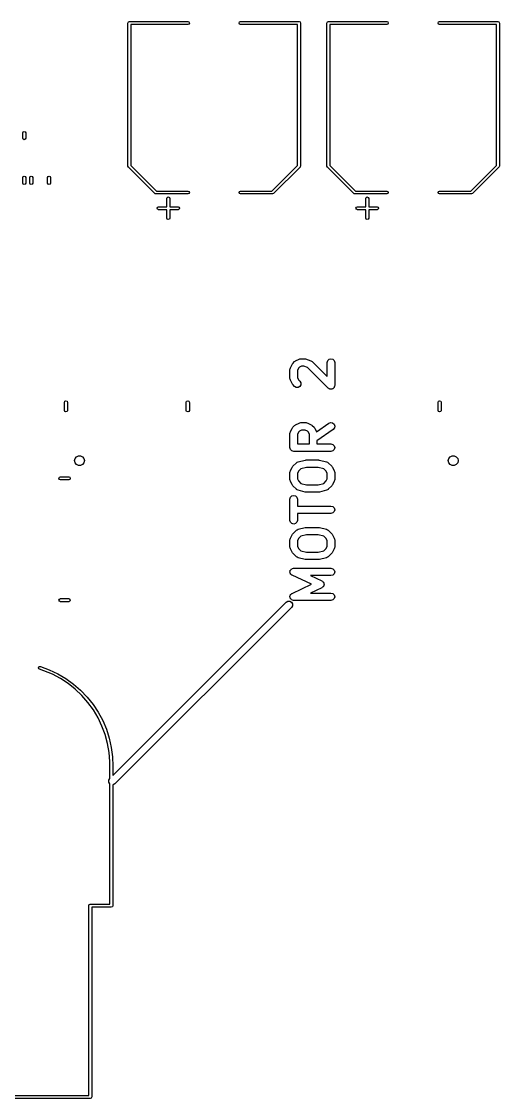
# Model space of a CAD drawing. Extents: x 96 to 200, y -143 to -59.
# Drawn here: x 155.25 to 174.47, y -142.87 to -99.53 of the extents above; entities that cross this region are included whole.
import ezdxf

# ---------------------------------------------------------------- set-up
doc = ezdxf.new("R2010")
doc.units = 0
doc.layers.add('BLACK', color=7, linetype='CONTINUOUS')

msp = doc.modelspace()

# ---------------------------------------------------------------- linework, layer by layer
at = {"layer": 'BLACK', "linetype": 'CONTINUOUS'}
for p, q in [((159.53, -99.59), (159.548, -99.5476)), ((159.53, -105.346), (159.53, -99.59)), ((159.548, -99.5476), (159.59, -99.53)), ((159.59, -99.53), (161.94, -99.53)), ((161.94, -99.65), (159.65, -99.65)), ((159.65, -99.65), (159.65, -105.321)), ((161.94, -99.53), (161.982, -99.5476)), ((161.982, -99.6324), (161.94, -99.65)), ((161.982, -99.5476), (162, -99.59)), ((162, -99.59), (161.982, -99.6324)), ((164, -99.59), (164.018, -99.5476)), ((164.018, -99.6324), (164, -99.59)), ((164.018, -99.5476), (164.06, -99.53)), ((164.06, -99.65), (164.018, -99.6324)), ((164.06, -99.53), (166.41, -99.53)), ((166.35, -99.65), (164.06, -99.65)), ((166.35, -105.321), (166.35, -99.65)), ((166.41, -99.53), (166.452, -99.5476)), ((166.452, -99.5476), (166.47, -99.59)), ((166.47, -99.59), (166.47, -105.346)), ((167.53, -99.59), (167.548, -99.5476)), ((167.53, -105.346), (167.53, -99.59)), ((167.548, -99.5476), (167.59, -99.53)), ((167.59, -99.53), (169.94, -99.53)), ((169.94, -99.65), (167.65, -99.65)), ((167.65, -99.65), (167.65, -105.321)), ((169.94, -99.53), (169.982, -99.5476)), ((169.982, -99.6324), (169.94, -99.65)), ((169.982, -99.5476), (170, -99.59)), ((170, -99.59), (169.982, -99.6324)), ((172, -99.59), (172.018, -99.5476)), ((172.018, -99.6324), (172, -99.59)), ((172.018, -99.5476), (172.06, -99.53)), ((172.06, -99.65), (172.018, -99.6324)), ((172.06, -99.53), (174.41, -99.53)), ((174.35, -99.65), (172.06, -99.65)), ((174.35, -105.321), (174.35, -99.65)), ((174.41, -99.53), (174.452, -99.5476)), ((174.452, -99.5476), (174.47, -99.59)), ((174.47, -99.59), (174.47, -105.346)), ((155.3, -104.012), (155.318, -103.97)), ((155.3, -104.228), (155.3, -104.012)), ((155.318, -103.97), (155.36, -103.952)), ((155.36, -103.952), (155.402, -103.97)), ((155.402, -103.97), (155.42, -104.012)), ((155.42, -104.012), (155.42, -104.228)), ((155.318, -104.27), (155.3, -104.228)), ((155.36, -104.288), (155.318, -104.27)), ((155.402, -104.27), (155.36, -104.288)), ((155.42, -104.228), (155.402, -104.27)), ((159.548, -105.388), (159.53, -105.346)), ((160.612, -106.452), (159.548, -105.388)), ((159.548, -105.388), (159.548, -105.388)), ((159.65, -105.321), (160.679, -106.35)), ((165.321, -106.35), (166.35, -105.321)), ((166.452, -105.388), (165.388, -106.452)), ((166.458, -105.376), (166.452, -105.388)), ((166.47, -105.346), (166.458, -105.376)), ((167.548, -105.388), (167.53, -105.346)), ((168.612, -106.452), (167.548, -105.388)), ((167.548, -105.388), (167.548, -105.388)), ((167.65, -105.321), (168.679, -106.35)), ((173.321, -106.35), (174.35, -105.321)), ((174.452, -105.388), (173.388, -106.452)), ((174.458, -105.376), (174.452, -105.388)), ((174.47, -105.346), (174.458, -105.376)), ((155.3, -105.812), (155.318, -105.77)), ((155.3, -106.028), (155.3, -105.812)), ((155.318, -106.07), (155.3, -106.028)), ((155.318, -105.77), (155.36, -105.752)), ((155.36, -106.088), (155.318, -106.07)), ((155.36, -105.752), (155.402, -105.77)), ((155.402, -106.07), (155.36, -106.088)), ((155.402, -105.77), (155.42, -105.812)), ((155.42, -106.028), (155.402, -106.07)), ((155.42, -105.812), (155.42, -106.028)), ((155.58, -105.812), (155.598, -105.77)), ((155.58, -106.028), (155.58, -105.812)), ((155.598, -106.07), (155.58, -106.028)), ((155.598, -105.77), (155.64, -105.752)), ((155.64, -106.088), (155.598, -106.07)), ((155.64, -105.752), (155.682, -105.77)), ((155.682, -106.07), (155.64, -106.088)), ((155.682, -105.77), (155.7, -105.812)), ((155.7, -106.028), (155.682, -106.07)), ((155.7, -105.812), (155.7, -106.028)), ((156.3, -105.812), (156.318, -105.77)), ((156.3, -106.028), (156.3, -105.812)), ((156.318, -106.07), (156.3, -106.028)), ((156.318, -105.77), (156.36, -105.752)), ((156.36, -106.088), (156.318, -106.07)), ((156.36, -105.752), (156.402, -105.77)), ((156.402, -106.07), (156.36, -106.088)), ((156.402, -105.77), (156.42, -105.812)), ((156.42, -106.028), (156.402, -106.07)), ((156.42, -105.812), (156.42, -106.028)), ((160.624, -106.458), (160.612, -106.452)), ((160.654, -106.47), (160.624, -106.458)), ((161.94, -106.47), (160.654, -106.47)), ((160.679, -106.35), (161.94, -106.35)), ((161.093, -106.65), (161.11, -106.608)), ((161.11, -106.608), (161.153, -106.59)), ((161.153, -106.59), (161.195, -106.608)), ((161.195, -106.608), (161.213, -106.65)), ((161.94, -106.35), (161.982, -106.368)), ((161.982, -106.452), (161.94, -106.47)), ((161.982, -106.368), (162, -106.41)), ((162, -106.41), (161.982, -106.452)), ((164, -106.41), (164.018, -106.368)), ((164.018, -106.452), (164, -106.41)), ((164.018, -106.368), (164.06, -106.35)), ((164.06, -106.47), (164.018, -106.452)), ((164.06, -106.35), (165.321, -106.35)), ((165.346, -106.47), (164.06, -106.47)), ((165.388, -106.452), (165.346, -106.47)), ((165.388, -106.452), (165.388, -106.452)), ((168.624, -106.458), (168.612, -106.452)), ((168.654, -106.47), (168.624, -106.458)), ((169.94, -106.47), (168.654, -106.47)), ((168.679, -106.35), (169.94, -106.35)), ((169.093, -106.65), (169.11, -106.608)), ((169.11, -106.608), (169.153, -106.59)), ((169.153, -106.59), (169.195, -106.608)), ((169.195, -106.608), (169.213, -106.65)), ((169.94, -106.35), (169.982, -106.368)), ((169.982, -106.452), (169.94, -106.47)), ((169.982, -106.368), (170, -106.41)), ((170, -106.41), (169.982, -106.452)), ((172, -106.41), (172.018, -106.368)), ((172.018, -106.452), (172, -106.41)), ((172.018, -106.368), (172.06, -106.35)), ((172.06, -106.47), (172.018, -106.452)), ((172.06, -106.35), (173.321, -106.35)), ((173.346, -106.47), (172.06, -106.47)), ((173.388, -106.452), (173.346, -106.47)), ((173.388, -106.452), (173.388, -106.452)), ((160.699, -107.044), (160.716, -107.001)), ((160.716, -107.086), (160.699, -107.044)), ((160.716, -107.001), (160.759, -106.984)), ((160.759, -106.984), (161.093, -106.984)), ((161.093, -106.984), (161.093, -106.65)), ((161.213, -106.65), (161.213, -106.984)), ((161.213, -106.984), (161.546, -106.984)), ((161.546, -106.984), (161.589, -107.001)), ((161.589, -107.001), (161.606, -107.044)), ((161.606, -107.044), (161.589, -107.086)), ((168.699, -107.044), (168.716, -107.001)), ((168.716, -107.086), (168.699, -107.044)), ((168.716, -107.001), (168.759, -106.984)), ((168.759, -106.984), (169.093, -106.984)), ((169.093, -106.984), (169.093, -106.65)), ((169.213, -106.65), (169.213, -106.984)), ((169.213, -106.984), (169.546, -106.984)), ((169.546, -106.984), (169.589, -107.001)), ((169.589, -107.001), (169.606, -107.044)), ((169.606, -107.044), (169.589, -107.086)), ((160.759, -107.104), (160.716, -107.086)), ((161.093, -107.104), (160.759, -107.104)), ((161.093, -107.438), (161.093, -107.104)), ((161.11, -107.48), (161.093, -107.438)), ((161.153, -107.497), (161.11, -107.48)), ((161.195, -107.48), (161.153, -107.497)), ((161.213, -107.438), (161.195, -107.48)), ((161.546, -107.104), (161.213, -107.104)), ((161.213, -107.104), (161.213, -107.438)), ((161.589, -107.086), (161.546, -107.104)), ((168.759, -107.104), (168.716, -107.086)), ((169.093, -107.104), (168.759, -107.104)), ((169.093, -107.438), (169.093, -107.104)), ((169.11, -107.48), (169.093, -107.438)), ((169.153, -107.497), (169.11, -107.48)), ((169.195, -107.48), (169.153, -107.497)), ((169.213, -107.438), (169.195, -107.48)), ((169.546, -107.104), (169.213, -107.104)), ((169.213, -107.104), (169.213, -107.438)), ((169.589, -107.086), (169.546, -107.104)), ((166.27, -113.187), (166.413, -113.116)), ((166.413, -113.116), (166.446, -113.109)), ((166.446, -113.109), (166.48, -113.1)), ((166.48, -113.1), (166.623, -113.1)), ((166.623, -113.1), (166.646, -113.106)), ((166.646, -113.106), (166.67, -113.108)), ((166.67, -113.108), (166.884, -113.179)), ((167.619, -113.12), (167.694, -113.1)), ((167.694, -113.1), (167.769, -113.12)), ((166.044, -113.536), (166.053, -113.502)), ((166.044, -113.893), (166.044, -113.536)), ((166.053, -113.502), (166.06, -113.469)), ((166.06, -113.469), (166.131, -113.326)), ((166.131, -113.326), (166.147, -113.308)), ((166.147, -113.308), (166.159, -113.287)), ((166.159, -113.287), (166.231, -113.215)), ((166.231, -113.215), (166.252, -113.203)), ((166.252, -113.203), (166.27, -113.187)), ((166.389, -113.482), (166.344, -113.571)), ((166.426, -113.445), (166.389, -113.482)), ((166.515, -113.4), (166.426, -113.445)), ((166.598, -113.4), (166.515, -113.4)), ((166.756, -113.453), (166.598, -113.4)), ((167.588, -114.285), (166.756, -113.453)), ((166.884, -113.179), (166.913, -113.198)), ((166.913, -113.198), (166.943, -113.215)), ((166.943, -113.215), (167.544, -113.816)), ((167.544, -113.25), (167.564, -113.175)), ((167.544, -113.816), (167.544, -113.25)), ((167.564, -113.175), (167.619, -113.12)), ((167.769, -113.12), (167.824, -113.175)), ((167.824, -113.175), (167.844, -113.25)), ((167.844, -113.25), (167.844, -114.179)), ((166.053, -113.926), (166.044, -113.893)), ((166.06, -113.96), (166.053, -113.926)), ((166.131, -114.103), (166.06, -113.96)), ((166.344, -113.571), (166.344, -113.857)), ((166.344, -113.857), (166.389, -113.947)), ((166.389, -113.947), (166.443, -114.001)), ((166.147, -114.121), (166.131, -114.103)), ((166.159, -114.142), (166.147, -114.121)), ((166.231, -114.213), (166.159, -114.142)), ((166.298, -114.252), (166.231, -114.213)), ((166.376, -114.252), (166.298, -114.252)), ((166.443, -114.213), (166.376, -114.252)), ((166.443, -114.001), (166.482, -114.068)), ((166.482, -114.146), (166.443, -114.213)), ((166.482, -114.068), (166.482, -114.146)), ((167.605, -114.295), (167.588, -114.285)), ((167.619, -114.308), (167.605, -114.295)), ((167.638, -114.314), (167.619, -114.308)), ((167.655, -114.323), (167.638, -114.314)), ((167.675, -114.323), (167.655, -114.323)), ((167.694, -114.329), (167.675, -114.323)), ((167.713, -114.323), (167.694, -114.329)), ((167.733, -114.323), (167.713, -114.323)), ((167.75, -114.314), (167.733, -114.323)), ((167.769, -114.308), (167.75, -114.314)), ((167.783, -114.295), (167.769, -114.308)), ((167.8, -114.285), (167.783, -114.295)), ((167.81, -114.268), (167.8, -114.285)), ((167.824, -114.254), (167.81, -114.268)), ((167.829, -114.234), (167.824, -114.254)), ((167.839, -114.217), (167.829, -114.234)), ((167.844, -114.179), (167.839, -114.198)), ((167.839, -114.198), (167.839, -114.217)), ((156.971, -114.855), (156.99, -114.81)), ((156.99, -114.81), (157.035, -114.791)), ((157.035, -114.791), (157.08, -114.81)), ((157.08, -114.81), (157.099, -114.855)), ((161.871, -114.855), (161.89, -114.81)), ((161.89, -114.81), (161.935, -114.791)), ((161.935, -114.791), (161.98, -114.81)), ((161.98, -114.81), (161.998, -114.855)), ((172.001, -114.855), (172.02, -114.81)), ((172.02, -114.81), (172.065, -114.791)), ((172.065, -114.791), (172.11, -114.81)), ((172.11, -114.81), (172.129, -114.855)), ((156.971, -115.18), (156.971, -114.855)), ((156.99, -115.225), (156.971, -115.18)), ((157.035, -115.243), (156.99, -115.225)), ((157.08, -115.225), (157.035, -115.243)), ((157.099, -115.18), (157.08, -115.225)), ((157.099, -114.855), (157.099, -115.18)), ((161.871, -115.18), (161.871, -114.855)), ((161.89, -115.225), (161.871, -115.18)), ((161.935, -115.243), (161.89, -115.225)), ((161.98, -115.225), (161.935, -115.243)), ((161.998, -115.18), (161.98, -115.225)), ((161.998, -114.855), (161.998, -115.18)), ((172.001, -115.18), (172.001, -114.855)), ((172.02, -115.225), (172.001, -115.18)), ((172.065, -115.243), (172.02, -115.225)), ((172.11, -115.225), (172.065, -115.243)), ((172.129, -115.18), (172.11, -115.225)), ((172.129, -114.855), (172.129, -115.18)), ((166.27, -115.759), (166.413, -115.687)), ((166.413, -115.687), (166.446, -115.68)), ((166.446, -115.68), (166.48, -115.671)), ((166.48, -115.671), (166.694, -115.671)), ((166.694, -115.671), (166.727, -115.68)), ((166.727, -115.68), (166.761, -115.687)), ((166.761, -115.687), (166.904, -115.759)), ((167.115, -116.044), (167.608, -115.699)), ((167.608, -115.699), (167.681, -115.672)), ((167.681, -115.672), (167.757, -115.685)), ((167.757, -115.685), (167.817, -115.735)), ((166.044, -116.107), (166.053, -116.074)), ((166.044, -116.679), (166.044, -116.107)), ((166.053, -116.074), (166.06, -116.04)), ((166.06, -116.04), (166.131, -115.897)), ((166.131, -115.897), (166.147, -115.879)), ((166.147, -115.879), (166.159, -115.858)), ((166.159, -115.858), (166.231, -115.787)), ((166.231, -115.787), (166.252, -115.775)), ((166.252, -115.775), (166.27, -115.759)), ((166.389, -116.053), (166.344, -116.143)), ((166.344, -116.143), (166.344, -116.529)), ((166.426, -116.016), (166.389, -116.053)), ((166.515, -115.971), (166.426, -116.016)), ((166.659, -115.971), (166.515, -115.971)), ((166.748, -116.016), (166.659, -115.971)), ((166.785, -116.053), (166.748, -116.016)), ((166.83, -116.143), (166.785, -116.053)), ((166.83, -116.529), (166.83, -116.143)), ((166.904, -115.759), (166.922, -115.775)), ((166.922, -115.775), (166.943, -115.787)), ((166.943, -115.787), (167.014, -115.858)), ((167.014, -115.858), (167.026, -115.879)), ((167.026, -115.879), (167.042, -115.897)), ((167.042, -115.897), (167.114, -116.04)), ((167.114, -116.04), (167.115, -116.044)), ((167.78, -115.944), (167.13, -116.4)), ((167.83, -115.885), (167.78, -115.944)), ((167.817, -115.735), (167.843, -115.808)), ((167.843, -115.808), (167.83, -115.885)), ((166.344, -116.529), (166.83, -116.529)), ((167.13, -116.4), (167.13, -116.529)), ((167.13, -116.529), (167.694, -116.529)), ((167.694, -116.529), (167.769, -116.549)), ((167.769, -116.549), (167.824, -116.604)), ((157.455, -117.044), (157.535, -117.005)), ((157.535, -117.005), (157.625, -117.005)), ((157.625, -117.005), (157.705, -117.044)), ((166.064, -116.754), (166.044, -116.679)), ((166.119, -116.808), (166.064, -116.754)), ((166.194, -116.829), (166.119, -116.808)), ((166.98, -116.829), (166.194, -116.829)), ((167.694, -116.829), (166.98, -116.829)), ((167.769, -116.808), (167.694, -116.829)), ((167.824, -116.754), (167.769, -116.808)), ((167.824, -116.604), (167.844, -116.679)), ((167.844, -116.679), (167.824, -116.754)), ((172.485, -117.044), (172.565, -117.005)), ((172.565, -117.005), (172.655, -117.005)), ((172.655, -117.005), (172.735, -117.044)), ((157.38, -117.2), (157.4, -117.113)), ((157.4, -117.287), (157.38, -117.2)), ((157.4, -117.113), (157.455, -117.044)), ((157.455, -117.356), (157.4, -117.287)), ((157.535, -117.395), (157.455, -117.356)), ((157.625, -117.395), (157.535, -117.395)), ((157.705, -117.356), (157.625, -117.395)), ((157.705, -117.044), (157.76, -117.113)), ((157.76, -117.287), (157.705, -117.356)), ((157.76, -117.113), (157.78, -117.2)), ((157.78, -117.2), (157.76, -117.287)), ((166.131, -117.469), (166.147, -117.451)), ((166.147, -117.451), (166.159, -117.43)), ((166.159, -117.43), (166.302, -117.287)), ((166.302, -117.287), (166.303, -117.286)), ((166.303, -117.286), (166.304, -117.285)), ((166.304, -117.285), (166.337, -117.267)), ((166.337, -117.267), (166.369, -117.248)), ((166.369, -117.248), (166.371, -117.248)), ((166.371, -117.248), (166.372, -117.247)), ((166.372, -117.247), (166.658, -117.176)), ((166.658, -117.176), (166.676, -117.176)), ((166.676, -117.176), (166.694, -117.171)), ((166.694, -117.171), (167.194, -117.171)), ((167.194, -117.171), (167.212, -117.176)), ((167.212, -117.176), (167.23, -117.176)), ((167.23, -117.176), (167.516, -117.247)), ((167.516, -117.247), (167.517, -117.248)), ((167.517, -117.248), (167.518, -117.248)), ((167.518, -117.248), (167.551, -117.267)), ((167.551, -117.267), (167.584, -117.285)), ((167.584, -117.285), (167.585, -117.286)), ((167.585, -117.286), (167.586, -117.287)), ((167.586, -117.287), (167.729, -117.43)), ((167.729, -117.43), (167.741, -117.451)), ((167.741, -117.451), (167.757, -117.469)), ((172.41, -117.2), (172.43, -117.113)), ((172.43, -117.287), (172.41, -117.2)), ((172.43, -117.113), (172.485, -117.044)), ((172.485, -117.356), (172.43, -117.287)), ((172.565, -117.395), (172.485, -117.356)), ((172.655, -117.395), (172.565, -117.395)), ((172.735, -117.356), (172.655, -117.395)), ((172.735, -117.044), (172.79, -117.113)), ((172.79, -117.287), (172.735, -117.356)), ((172.79, -117.113), (172.81, -117.2)), ((172.81, -117.2), (172.79, -117.287)), ((156.756, -117.915), (156.775, -117.87)), ((156.775, -117.87), (156.82, -117.852)), ((156.82, -117.852), (157.145, -117.852)), ((157.145, -117.852), (157.19, -117.87)), ((157.19, -117.87), (157.208, -117.915)), ((166.044, -117.679), (166.053, -117.645)), ((166.044, -117.964), (166.044, -117.679)), ((166.053, -117.645), (166.06, -117.611)), ((166.06, -117.611), (166.131, -117.469)), ((166.389, -117.625), (166.344, -117.714)), ((166.344, -117.714), (166.344, -117.929)), ((166.485, -117.528), (166.389, -117.625)), ((166.712, -117.471), (166.485, -117.528)), ((167.175, -117.471), (166.712, -117.471)), ((167.403, -117.528), (167.175, -117.471)), ((167.499, -117.625), (167.403, -117.528)), ((167.544, -117.714), (167.499, -117.625)), ((167.544, -117.929), (167.544, -117.714)), ((167.757, -117.469), (167.828, -117.611)), ((167.828, -117.611), (167.835, -117.645)), ((167.835, -117.645), (167.844, -117.679)), ((167.844, -117.679), (167.844, -117.964)), ((156.775, -117.96), (156.756, -117.915)), ((156.82, -117.978), (156.775, -117.96)), ((157.145, -117.978), (156.82, -117.978)), ((157.19, -117.96), (157.145, -117.978)), ((157.208, -117.915), (157.19, -117.96)), ((166.053, -117.998), (166.044, -117.964)), ((166.06, -118.031), (166.053, -117.998)), ((166.131, -118.174), (166.06, -118.031)), ((166.147, -118.192), (166.131, -118.174)), ((166.159, -118.213), (166.147, -118.192)), ((166.302, -118.356), (166.159, -118.213)), ((166.344, -117.929), (166.389, -118.018)), ((166.389, -118.018), (166.485, -118.115)), ((166.485, -118.115), (166.712, -118.171)), ((166.712, -118.171), (167.175, -118.171)), ((167.175, -118.171), (167.403, -118.115)), ((167.403, -118.115), (167.499, -118.018)), ((167.499, -118.018), (167.544, -117.929)), ((167.729, -118.213), (167.586, -118.356)), ((167.741, -118.192), (167.729, -118.213)), ((167.757, -118.174), (167.741, -118.192)), ((167.828, -118.031), (167.757, -118.174)), ((167.835, -117.998), (167.828, -118.031)), ((167.844, -117.964), (167.835, -117.998)), ((166.044, -118.75), (166.064, -118.675)), ((166.044, -119.607), (166.044, -118.75)), ((166.064, -118.675), (166.119, -118.62)), ((166.119, -118.62), (166.194, -118.6)), ((166.194, -118.6), (166.269, -118.62)), ((166.269, -118.62), (166.324, -118.675)), ((166.303, -118.357), (166.302, -118.356)), ((166.304, -118.358), (166.303, -118.357)), ((166.337, -118.376), (166.304, -118.358)), ((166.324, -118.675), (166.344, -118.75)), ((166.369, -118.395), (166.337, -118.376)), ((166.344, -118.75), (166.344, -119.029)), ((166.371, -118.395), (166.369, -118.395)), ((166.372, -118.396), (166.371, -118.395)), ((166.658, -118.467), (166.372, -118.396)), ((166.676, -118.467), (166.658, -118.467)), ((166.694, -118.471), (166.676, -118.467)), ((167.194, -118.471), (166.694, -118.471)), ((167.212, -118.467), (167.194, -118.471)), ((167.23, -118.467), (167.212, -118.467)), ((167.516, -118.396), (167.23, -118.467)), ((167.517, -118.395), (167.516, -118.396)), ((167.518, -118.395), (167.517, -118.395)), ((167.551, -118.376), (167.518, -118.395)), ((167.584, -118.358), (167.551, -118.376)), ((167.585, -118.357), (167.584, -118.358)), ((167.586, -118.356), (167.585, -118.357)), ((166.344, -119.029), (167.694, -119.029)), ((167.694, -119.029), (167.769, -119.049)), ((167.769, -119.049), (167.824, -119.104)), ((167.824, -119.104), (167.844, -119.179)), ((167.844, -119.179), (167.824, -119.254)), ((166.064, -119.682), (166.044, -119.607)), ((166.344, -119.607), (166.324, -119.682)), ((167.694, -119.329), (166.344, -119.329)), ((166.344, -119.329), (166.344, -119.607)), ((167.769, -119.308), (167.694, -119.329)), ((167.824, -119.254), (167.769, -119.308)), ((166.119, -119.737), (166.064, -119.682)), ((166.194, -119.757), (166.119, -119.737)), ((166.159, -120.144), (166.302, -120.001)), ((166.269, -119.737), (166.194, -119.757)), ((166.324, -119.682), (166.269, -119.737)), ((166.302, -120.001), (166.303, -120)), ((166.303, -120), (166.304, -119.999)), ((166.304, -119.999), (166.337, -119.981)), ((166.337, -119.981), (166.369, -119.962)), ((166.369, -119.962), (166.371, -119.962)), ((166.371, -119.962), (166.372, -119.962)), ((166.372, -119.962), (166.658, -119.89)), ((166.658, -119.89), (166.676, -119.891)), ((166.676, -119.891), (166.694, -119.886)), ((166.694, -119.886), (167.194, -119.886)), ((167.194, -119.886), (167.212, -119.891)), ((167.212, -119.891), (167.23, -119.89)), ((167.23, -119.89), (167.516, -119.962)), ((167.516, -119.962), (167.517, -119.962)), ((167.517, -119.962), (167.518, -119.962)), ((167.518, -119.962), (167.551, -119.981)), ((167.551, -119.981), (167.584, -119.999)), ((167.584, -119.999), (167.585, -120)), ((167.585, -120), (167.586, -120.001)), ((167.586, -120.001), (167.729, -120.144)), ((166.044, -120.393), (166.053, -120.36)), ((166.044, -120.679), (166.044, -120.393)), ((166.053, -120.36), (166.06, -120.326)), ((166.06, -120.326), (166.131, -120.183)), ((166.131, -120.183), (166.147, -120.165)), ((166.147, -120.165), (166.159, -120.144)), ((166.389, -120.339), (166.344, -120.428)), ((166.344, -120.428), (166.344, -120.643)), ((166.485, -120.243), (166.389, -120.339)), ((166.712, -120.186), (166.485, -120.243)), ((167.175, -120.186), (166.712, -120.186)), ((167.403, -120.243), (167.175, -120.186)), ((167.499, -120.339), (167.403, -120.243)), ((167.544, -120.428), (167.499, -120.339)), ((167.544, -120.643), (167.544, -120.428)), ((167.729, -120.144), (167.741, -120.165)), ((167.741, -120.165), (167.757, -120.183)), ((167.757, -120.183), (167.828, -120.326)), ((167.828, -120.326), (167.835, -120.36)), ((167.835, -120.36), (167.844, -120.393)), ((167.844, -120.393), (167.844, -120.679)), ((166.053, -120.712), (166.044, -120.679)), ((166.06, -120.746), (166.053, -120.712)), ((166.131, -120.889), (166.06, -120.746)), ((166.147, -120.907), (166.131, -120.889)), ((166.159, -120.927), (166.147, -120.907)), ((166.344, -120.643), (166.389, -120.733)), ((166.389, -120.733), (166.485, -120.829)), ((166.485, -120.829), (166.712, -120.886)), ((166.712, -120.886), (167.175, -120.886)), ((167.175, -120.886), (167.403, -120.829)), ((167.403, -120.829), (167.499, -120.733)), ((167.499, -120.733), (167.544, -120.643)), ((167.741, -120.907), (167.729, -120.927)), ((167.757, -120.889), (167.741, -120.907)), ((167.828, -120.746), (167.757, -120.889)), ((167.835, -120.712), (167.828, -120.746)), ((167.844, -120.679), (167.835, -120.712)), ((166.302, -121.07), (166.159, -120.927)), ((166.303, -121.071), (166.302, -121.07)), ((166.304, -121.072), (166.303, -121.071)), ((166.337, -121.09), (166.304, -121.072)), ((166.369, -121.109), (166.337, -121.09)), ((166.371, -121.109), (166.369, -121.109)), ((166.372, -121.11), (166.371, -121.109)), ((166.658, -121.181), (166.372, -121.11)), ((166.676, -121.181), (166.658, -121.181)), ((166.694, -121.186), (166.676, -121.181)), ((167.194, -121.186), (166.694, -121.186)), ((167.212, -121.181), (167.194, -121.186)), ((167.23, -121.181), (167.212, -121.181)), ((167.516, -121.11), (167.23, -121.181)), ((167.517, -121.109), (167.516, -121.11)), ((167.518, -121.109), (167.517, -121.109)), ((167.551, -121.09), (167.518, -121.109)), ((167.584, -121.072), (167.551, -121.09)), ((167.585, -121.071), (167.584, -121.072)), ((167.586, -121.07), (167.585, -121.071)), ((167.729, -120.927), (167.586, -121.07)), ((166.044, -121.679), (166.052, -121.647)), ((166.046, -121.685), (166.044, -121.679)), ((166.044, -121.692), (166.046, -121.685)), ((166.056, -121.722), (166.044, -121.692)), ((166.052, -121.647), (166.058, -121.615)), ((166.064, -121.754), (166.056, -121.722)), ((166.058, -121.615), (166.062, -121.61)), ((166.062, -121.61), (166.064, -121.604)), ((166.064, -121.604), (166.087, -121.581)), ((166.069, -121.758), (166.064, -121.754)), ((166.071, -121.765), (166.069, -121.758)), ((166.096, -121.785), (166.071, -121.765)), ((166.087, -121.581), (166.108, -121.556)), ((166.119, -121.808), (166.096, -121.785)), ((166.108, -121.556), (166.114, -121.553)), ((166.114, -121.553), (166.119, -121.549)), ((166.119, -121.549), (166.15, -121.54)), ((166.15, -121.54), (166.181, -121.529)), ((166.181, -121.529), (166.187, -121.53)), ((166.187, -121.53), (166.194, -121.529)), ((166.194, -121.529), (167.694, -121.529)), ((167.694, -121.529), (167.769, -121.549)), ((167.769, -121.549), (167.824, -121.604)), ((167.824, -121.754), (167.769, -121.808)), ((167.824, -121.604), (167.844, -121.679)), ((167.844, -121.679), (167.824, -121.754)), ((166.125, -121.81), (166.119, -121.808)), ((166.13, -121.814), (166.125, -121.81)), ((166.911, -122.179), (166.13, -121.814)), ((166.13, -122.543), (166.911, -122.179)), ((167.694, -121.829), (166.87, -121.829)), ((166.87, -121.829), (167.329, -122.043)), ((167.329, -122.043), (167.339, -122.051)), ((167.339, -122.051), (167.351, -122.056)), ((167.351, -122.056), (167.368, -122.076)), ((167.368, -122.076), (167.388, -122.093)), ((167.388, -122.093), (167.393, -122.105)), ((167.393, -122.105), (167.401, -122.115)), ((167.401, -122.115), (167.406, -122.141)), ((167.406, -122.216), (167.401, -122.242)), ((167.406, -122.141), (167.415, -122.166)), ((167.415, -122.192), (167.406, -122.216)), ((167.415, -122.166), (167.412, -122.179)), ((167.412, -122.179), (167.415, -122.192)), ((167.769, -121.808), (167.694, -121.829)), ((166.044, -122.666), (166.056, -122.635)), ((166.056, -122.635), (166.064, -122.604)), ((166.064, -122.604), (166.069, -122.599)), ((166.069, -122.599), (166.071, -122.593)), ((166.071, -122.593), (166.096, -122.572)), ((166.096, -122.572), (166.119, -122.549)), ((166.119, -122.549), (166.125, -122.547)), ((166.125, -122.547), (166.13, -122.543)), ((167.329, -122.314), (166.87, -122.529)), ((166.87, -122.529), (167.694, -122.529)), ((167.339, -122.306), (167.329, -122.314)), ((167.351, -122.301), (167.339, -122.306)), ((167.368, -122.281), (167.351, -122.301)), ((167.388, -122.265), (167.368, -122.281)), ((167.393, -122.252), (167.388, -122.265)), ((167.401, -122.242), (167.393, -122.252)), ((167.694, -122.529), (167.769, -122.549)), ((167.769, -122.549), (167.824, -122.604)), ((167.824, -122.604), (167.844, -122.679)), ((156.756, -122.815), (156.775, -122.77)), ((156.775, -122.86), (156.756, -122.815)), ((156.775, -122.77), (156.82, -122.751)), ((156.82, -122.878), (156.775, -122.86)), ((156.82, -122.751), (157.145, -122.751)), ((157.145, -122.878), (156.82, -122.878)), ((157.145, -122.751), (157.19, -122.77)), ((157.19, -122.86), (157.145, -122.878)), ((157.19, -122.77), (157.208, -122.815)), ((157.208, -122.815), (157.19, -122.86)), ((158.92, -129.868), (165.894, -122.894)), ((165.894, -122.894), (165.961, -122.855)), ((165.961, -122.855), (166.039, -122.855)), ((166.039, -122.855), (166.106, -122.894)), ((166.046, -122.672), (166.044, -122.666)), ((166.044, -122.679), (166.046, -122.672)), ((166.052, -122.71), (166.044, -122.679)), ((166.058, -122.742), (166.052, -122.71)), ((166.062, -122.747), (166.058, -122.742)), ((166.064, -122.754), (166.062, -122.747)), ((166.087, -122.777), (166.064, -122.754)), ((166.108, -122.801), (166.087, -122.777)), ((166.106, -122.894), (166.145, -122.961)), ((166.145, -123.039), (166.106, -123.106)), ((166.114, -122.804), (166.108, -122.801)), ((166.119, -122.808), (166.114, -122.804)), ((166.15, -122.817), (166.119, -122.808)), ((166.145, -122.961), (166.145, -123.039)), ((166.181, -122.828), (166.15, -122.817)), ((166.187, -122.827), (166.181, -122.828)), ((166.194, -122.829), (166.187, -122.827)), ((167.694, -122.829), (166.194, -122.829)), ((167.769, -122.808), (167.694, -122.829)), ((167.824, -122.754), (167.769, -122.808)), ((167.844, -122.679), (167.824, -122.754)), ((166.106, -123.106), (159.006, -130.206)), ((155.93, -125.542), (155.941, -125.506)), ((155.942, -125.577), (155.93, -125.542)), ((155.941, -125.506), (155.971, -125.484)), ((155.972, -125.598), (155.942, -125.577)), ((155.971, -125.484), (156.008, -125.484)), ((156.148, -125.654), (155.972, -125.598)), ((155.972, -125.598), (155.972, -125.598)), ((156.008, -125.484), (156.008, -125.484)), ((156.008, -125.484), (156.364, -125.615)), ((156.488, -125.797), (156.148, -125.654)), ((156.364, -125.615), (156.707, -125.777)), ((156.813, -125.97), (156.488, -125.797)), ((156.707, -125.777), (157.033, -125.971)), ((157.122, -126.172), (156.813, -125.97)), ((157.033, -125.971), (157.341, -126.193)), ((157.411, -126.401), (157.122, -126.172)), ((157.341, -126.193), (157.627, -126.442)), ((157.678, -126.656), (157.411, -126.401)), ((157.627, -126.442), (157.89, -126.716)), ((157.921, -126.933), (157.678, -126.656)), ((157.89, -126.716), (158.126, -127.012)), ((158.137, -127.232), (157.921, -126.933)), ((158.126, -127.012), (158.335, -127.329)), ((158.326, -127.549), (158.137, -127.232)), ((158.335, -127.329), (158.514, -127.664)), ((158.485, -127.882), (158.326, -127.549)), ((158.514, -127.664), (158.661, -128.013)), ((158.613, -128.228), (158.485, -127.882)), ((158.709, -128.584), (158.613, -128.228)), ((158.661, -128.013), (158.776, -128.375)), ((158.772, -128.947), (158.709, -128.584)), ((158.776, -128.375), (158.858, -128.745)), ((158.802, -129.315), (158.772, -128.947)), ((158.858, -128.745), (158.906, -129.121)), ((158.906, -129.121), (158.92, -129.5)), ((158.8, -129.499), (158.802, -129.315)), ((158.8, -129.5), (158.8, -129.499)), ((158.8, -129.499), (158.8, -129.499)), ((158.8, -129.988), (158.8, -129.5)), ((158.8, -129.5), (158.8, -129.5)), ((158.92, -129.5), (158.92, -129.5)), ((158.92, -129.5), (158.92, -129.868)), ((158.755, -130.061), (158.794, -129.994)), ((158.794, -129.994), (158.8, -129.988)), ((158.755, -130.139), (158.755, -130.061)), ((158.794, -130.206), (158.755, -130.139)), ((158.8, -130.21), (158.794, -130.206)), ((158.8, -135.05), (158.8, -130.21)), ((158.939, -130.245), (158.92, -130.245)), ((158.92, -130.245), (158.92, -135.11)), ((159.006, -130.206), (158.939, -130.245)), ((157.95, -135.11), (157.968, -135.068)), ((157.95, -142.75), (157.95, -135.11)), ((157.968, -135.068), (158.01, -135.05)), ((158.01, -135.05), (158.8, -135.05)), ((158.86, -135.17), (158.07, -135.17)), ((158.07, -135.17), (158.07, -142.81)), ((158.902, -135.152), (158.86, -135.17)), ((158.92, -135.11), (158.902, -135.152)), ((158.01, -142.87), (143.99, -142.87)), ((144.05, -142.75), (157.95, -142.75)), ((158.052, -142.852), (158.01, -142.87)), ((158.07, -142.81), (158.052, -142.852))]:
    msp.add_line(p, q, dxfattribs=at)

doc.saveas('drawing.dxf')
